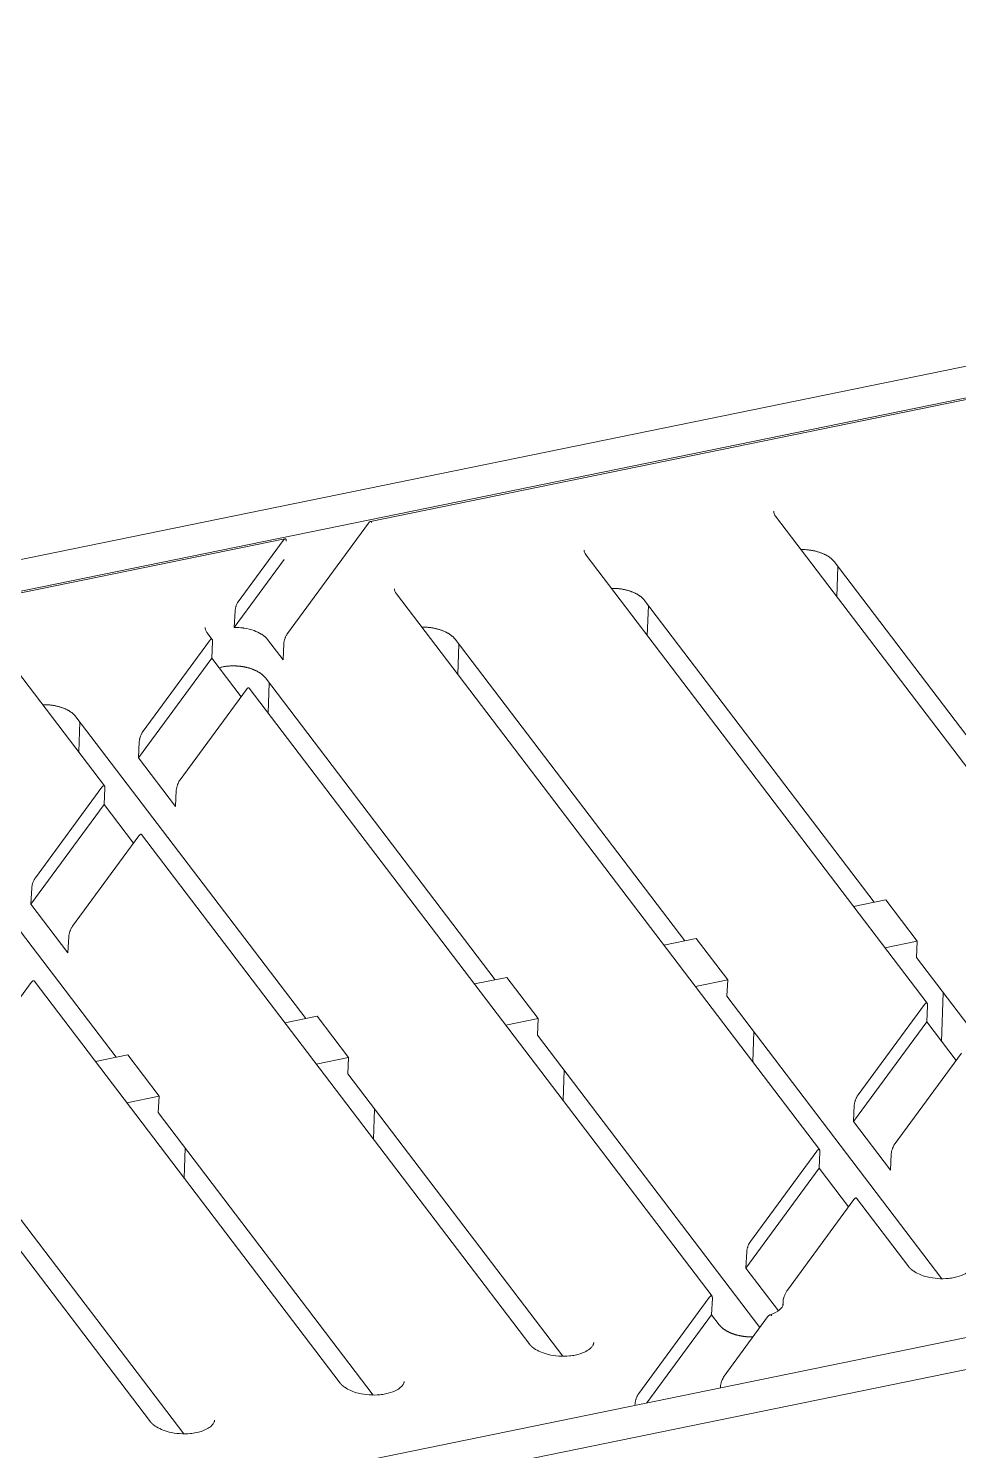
# Model space of a CAD drawing. Header units: millimetres. Extents: x 4267 to 8467, y 166 to 3136.
# Drawn here: x 5374.9 to 5439.3, y 1996.7 to 2095.3 of the extents above; entities that cross this region are included whole.
import ezdxf

# ---------------------------------------------------------------- set-up
doc = ezdxf.new("R2010")
doc.units = ezdxf.units.MM

msp = doc.modelspace()

# ---------------------------------------------------------------- linework, layer by layer
at = {"linetype": 'Continuous', "lineweight": 5}
for p, q in [((5135.581, 2009.621, 326.374), (5554.128, 2095.268, 326.374)), ((5137.031, 2007.715, 326.374), (5555.578, 2093.362, 326.374)), ((5472.689, 2076.285, 326.374), (5398.57, 2061.118, 326.374)), ((5444.576, 2037.883, 326.374), (5426.627, 2061.467, 326.374)), ((5392.827, 2053.358, 326.374), (5398.438, 2061.001, 326.374)), ((5392.645, 2059.906, 326.374), (5357.509, 2052.716, 326.374)), ((5389.396, 2055.543, 326.374), (5392.513, 2059.789, 326.374)), ((5392.592, 2058.479, 326.374), (5389.135, 2053.77, 326.374)), ((5437.126, 2027.735, 326.374), (5413.499, 2058.781, 326.374)), ((5446.593, 2037.42, 326.374), (5430.681, 2058.327, 326.374)), ((5430.943, 2057.984, 326.374), (5430.871, 2055.891, 326.374)), ((5429.677, 2017.588, 326.374), (5400.371, 2056.095, 326.374)), ((5433.466, 2034.733, 326.374), (5417.554, 2055.641, 326.374)), ((5417.815, 2055.297, 326.374), (5417.743, 2053.204, 326.374)), ((5389.135, 2053.77, 326.374), (5389.192, 2054.911, 326.374)), ((5387.605, 2052.934, 326.374), (5387.244, 2053.408, 326.374)), ((5382.815, 2046.578, 326.374), (5387.411, 2052.839, 326.374)), ((5387.63, 2052.783, 326.374), (5387.573, 2051.642, 326.374)), ((5392.513, 2051.513, 326.374), (5391.432, 2052.934, 326.374)), ((5392.57, 2052.654, 326.374), (5392.513, 2051.513, 326.374)), ((5420.338, 2032.047, 326.374), (5404.426, 2052.955, 326.374)), ((5404.688, 2052.611, 326.374), (5404.616, 2050.518, 326.374)), ((5387.573, 2051.642, 326.374), (5382.501, 2044.733, 326.374)), ((5387.573, 2051.642, 326.374), (5389.606, 2048.97, 326.374)), ((5380.156, 2042.787, 326.374), (5374.116, 2050.722, 326.374)), ((5389.974, 2049.472, 326.374), (5385.378, 2043.211, 326.374)), ((5422.228, 2007.44, 326.374), (5390.165, 2049.569, 326.374)), ((5407.21, 2029.361, 326.374), (5391.298, 2050.268, 326.374)), ((5391.56, 2049.925, 326.374), (5391.488, 2047.832, 326.374)), ((5394.083, 2026.674, 326.374), (5378.171, 2047.582, 326.374)), ((5378.432, 2047.239, 326.374), (5378.36, 2045.145, 326.374)), ((5382.501, 2044.733, 326.374), (5382.558, 2045.874, 326.374)), ((5380.955, 2023.988, 326.374), (5365.043, 2044.896, 326.374)), ((5385.064, 2041.365, 326.374), (5382.501, 2044.733, 326.374)), ((5375.366, 2036.431, 326.374), (5379.962, 2042.692, 326.374)), ((5380.181, 2042.635, 326.374), (5380.124, 2041.494, 326.374)), ((5385.121, 2042.506, 326.374), (5385.064, 2041.365, 326.374)), ((5380.124, 2041.494, 326.374), (5375.052, 2034.585, 326.374)), ((5380.124, 2041.494, 326.374), (5382.157, 2038.823, 326.374)), ((5382.525, 2039.324, 326.374), (5377.929, 2033.063, 326.374)), ((5409.599, 2004.099, 326.374), (5382.716, 2039.422, 326.374)), ((5179.907, 1951.377, 326.374), (5598.455, 2037.024, 326.374)), ((5375.052, 2034.585, 326.374), (5375.109, 2035.726, 326.374)), ((5181.357, 1949.472, 326.374), (5599.905, 2035.119, 326.374)), ((5377.615, 2031.218, 326.374), (5375.052, 2034.585, 326.374)), ((5432.025, 2034.438, 326.374), (5434.264, 2034.897, 326.374)), ((5434.264, 2034.897, 326.374), (5436.439, 2032.039, 326.374)), ((5377.672, 2032.359, 326.374), (5377.615, 2031.218, 326.374)), ((5418.897, 2031.752, 326.374), (5421.137, 2032.21, 326.374)), ((5421.137, 2032.21, 326.374), (5423.312, 2029.353, 326.374)), ((5436.439, 2032.039, 326.374), (5434.2, 2031.581, 326.374)), ((5436.382, 2030.901, 326.374), (5436.439, 2032.039, 326.374)), ((5451.273, 2011.334, 326.374), (5436.382, 2030.901, 326.374)), ((5375.076, 2029.177, 326.374), (5370.479, 2022.916, 326.374)), ((5396.471, 2001.413, 326.374), (5375.267, 2029.275, 326.374)), ((5405.77, 2029.066, 326.374), (5408.009, 2029.524, 326.374)), ((5408.009, 2029.524, 326.374), (5410.184, 2026.667, 326.374)), ((5423.312, 2029.353, 326.374), (5421.072, 2028.895, 326.374)), ((5423.255, 2028.214, 326.374), (5423.312, 2029.353, 326.374)), ((5438.146, 2008.648, 326.374), (5423.255, 2028.214, 326.374)), ((5438.124, 2025.09, 326.374), (5438.24, 2028.46, 326.374)), ((5392.642, 2026.38, 326.374), (5394.882, 2026.838, 326.374)), ((5394.882, 2026.838, 326.374), (5397.056, 2023.98, 326.374)), ((5432.336, 2021.379, 326.374), (5436.933, 2027.64, 326.374)), ((5437.152, 2027.584, 326.374), (5437.094, 2026.443, 326.374)), ((5410.184, 2026.667, 326.374), (5407.944, 2026.208, 326.374)), ((5410.127, 2025.528, 326.374), (5410.184, 2026.667, 326.374)), ((5425.04, 2023.681, 326.374), (5425.112, 2025.774, 326.374)), ((5437.094, 2026.443, 326.374), (5432.023, 2019.534, 326.374)), ((5437.094, 2026.443, 326.374), (5439.128, 2023.771, 326.374)), ((5425.545, 2005.269, 326.374), (5410.127, 2025.528, 326.374)), ((5379.514, 2023.693, 326.374), (5381.754, 2024.152, 326.374)), ((5381.754, 2024.152, 326.374), (5383.929, 2021.294, 326.374)), ((5397.056, 2023.98, 326.374), (5394.817, 2023.522, 326.374)), ((5396.999, 2022.842, 326.374), (5397.056, 2023.98, 326.374)), ((5439.496, 2024.273, 326.374), (5434.899, 2018.012, 326.374)), ((5411.89, 2003.275, 326.374), (5396.999, 2022.842, 326.374)), ((5411.912, 2020.994, 326.374), (5411.984, 2023.088, 326.374)), ((5383.929, 2021.294, 326.374), (5381.689, 2020.836, 326.374)), ((5383.872, 2020.156, 326.374), (5383.929, 2021.294, 326.374)), ((5398.763, 2000.589, 326.374), (5383.872, 2020.156, 326.374)), ((5398.785, 2018.308, 326.374), (5398.857, 2020.401, 326.374)), ((5432.023, 2019.534, 326.374), (5432.08, 2020.675, 326.374)), ((5383.343, 1998.727, 326.374), (5367.818, 2019.127, 326.374)), ((5434.586, 2016.166, 326.374), (5432.023, 2019.534, 326.374)), ((5385.635, 1997.903, 326.374), (5370.744, 2017.469, 326.374)), ((5385.657, 2015.622, 326.374), (5385.729, 2017.715, 326.374)), ((5429.484, 2017.493, 326.374), (5424.887, 2011.232, 326.374)), ((5429.702, 2017.436, 326.374), (5429.645, 2016.295, 326.374)), ((5434.643, 2017.307, 326.374), (5434.586, 2016.166, 326.374)), ((5429.645, 2016.295, 326.374), (5424.573, 2009.386, 326.374)), ((5429.645, 2016.295, 326.374), (5431.678, 2013.624, 326.374)), ((5432.046, 2014.125, 326.374), (5427.449, 2007.863, 326.374)), ((5435.854, 2009.472, 326.374), (5432.238, 2014.223, 326.374)), ((5424.573, 2009.386, 326.374), (5424.63, 2010.528, 326.374)), ((5426.825, 2006.428, 326.374), (5424.573, 2009.386, 326.374)), ((5417.149, 2000.69, 326.374), (5422.034, 2007.346, 326.374)), ((5422.253, 2007.289, 326.374), (5422.196, 2006.148, 326.374)), ((5427.143, 2007.092, 326.374), (5427.127, 2006.77, 326.374)), ((5422.196, 2006.148, 326.374), (5417.711, 2000.038, 326.374)), ((5422.196, 2006.148, 326.374), (5422.725, 2005.453, 326.374)), ((5426.078, 2005.996, 326.374), (5423.074, 2001.903, 326.374)), ((5422.817, 2001.205, 326.374), (5422.81, 2001.082, 326.374)), ((5416.892, 1999.993, 326.374), (5416.885, 1999.869, 326.374))]:
    msp.add_line(p, q, dxfattribs=at)
for points in [[(5430.681, 2058.327), (5430.646, 2058.372, 0.012486), (5430.607, 2058.416, 0.011398), (5430.565, 2058.46, 0.010733), (5430.519, 2058.504, 0.010588), (5430.469, 2058.547, 0.010234), (5430.416, 2058.59, 0.009865), (5430.359, 2058.632, 0.009467), (5430.299, 2058.674, 0.009174), (5430.235, 2058.715, 0.008829), (5430.168, 2058.754, 0.008551), (5430.098, 2058.793, 0.00824), (5430.024, 2058.83, 0.00799), (5429.947, 2058.866, 0.007726), (5429.867, 2058.9, 0.007521), (5429.785, 2058.932, 0.007275), (5429.699, 2058.963, 0.007049), (5429.612, 2058.991, 0.006912), (5429.523, 2059.018, 0.006873), (5429.431, 2059.043, 0.006538), (5429.338, 2059.065, 0.006021), (5429.245, 2059.085, 0.006461), (5429.148, 2059.103, 0.007463), (5429.049, 2059.119, 0.005682), (5428.956, 2059.132, 0.002193), (5428.87, 2059.143, 0.007661), (5428.762, 2059.152, 0.012902), (5428.596, 2059.159, 0.006433), (5428.38, 2059.164, 0.003461)], [(5417.554, 2055.641), (5417.518, 2055.685, 0.012485), (5417.48, 2055.73, 0.011398), (5417.437, 2055.774, 0.010733), (5417.391, 2055.817, 0.010588), (5417.342, 2055.861, 0.010234), (5417.289, 2055.904, 0.009865), (5417.232, 2055.946, 0.009467), (5417.172, 2055.988, 0.009174), (5417.108, 2056.028, 0.008829), (5417.041, 2056.068, 0.008551), (5416.97, 2056.106, 0.008239), (5416.896, 2056.144, 0.00799), (5416.819, 2056.179, 0.007726), (5416.74, 2056.213, 0.007521), (5416.657, 2056.246, 0.007275), (5416.572, 2056.276, 0.007049), (5416.484, 2056.305, 0.006912), (5416.395, 2056.332, 0.006873), (5416.303, 2056.356, 0.006538), (5416.211, 2056.379, 0.006021), (5416.117, 2056.399, 0.006461), (5416.021, 2056.417, 0.007463), (5415.922, 2056.433, 0.005682), (5415.828, 2056.446, 0.002193), (5415.743, 2056.457, 0.007661), (5415.634, 2056.466, 0.012902), (5415.468, 2056.472, 0.006433), (5415.252, 2056.477, 0.003461)], [(5404.426, 2052.955), (5404.391, 2052.999, 0.012485), (5404.352, 2053.043, 0.011397), (5404.31, 2053.087, 0.010733), (5404.264, 2053.131, 0.010588), (5404.214, 2053.175, 0.010233), (5404.161, 2053.218, 0.009865), (5404.104, 2053.26, 0.009467), (5404.044, 2053.301, 0.009174), (5403.98, 2053.342, 0.008829), (5403.913, 2053.382, 0.008551), (5403.842, 2053.42, 0.008239), (5403.769, 2053.457, 0.00799), (5403.692, 2053.493, 0.007726), (5403.612, 2053.527, 0.007521), (5403.529, 2053.559, 0.007275), (5403.444, 2053.59, 0.007049), (5403.357, 2053.619, 0.006912), (5403.267, 2053.645, 0.006873), (5403.176, 2053.67, 0.006538), (5403.083, 2053.692, 0.006021), (5402.989, 2053.713, 0.006461), (5402.893, 2053.731, 0.007463), (5402.794, 2053.746, 0.005682), (5402.7, 2053.76, 0.002193), (5402.615, 2053.771, 0.007661), (5402.507, 2053.779, 0.012902), (5402.341, 2053.786, 0.006433), (5402.125, 2053.791, 0.003461)], [(5391.299, 2050.268), (5391.27, 2050.305, 0.01014), (5391.239, 2050.341, 0.009403), (5391.205, 2050.377, 0.008954), (5391.17, 2050.413, 0.00886), (5391.132, 2050.449, 0.008619), (5391.091, 2050.484, 0.008367), (5391.048, 2050.52, 0.008089), (5391.003, 2050.554, 0.007884), (5390.955, 2050.589, 0.007636), (5390.905, 2050.623, 0.007433), (5390.852, 2050.656, 0.007202), (5390.798, 2050.688, 0.007017), (5390.741, 2050.72, 0.006808), (5390.681, 2050.751, 0.006638), (5390.62, 2050.781, 0.006451), (5390.557, 2050.81, 0.006298), (5390.491, 2050.838, 0.006133), (5390.424, 2050.865, 0.005997), (5390.355, 2050.89, 0.005853), (5390.285, 2050.915, 0.005732), (5390.213, 2050.938, 0.005608), (5390.139, 2050.959, 0.005502), (5390.065, 2050.98, 0.005396), (5389.989, 2050.998, 0.005304), (5389.912, 2051.016, 0.005216), (5389.834, 2051.032, 0.005137), (5389.756, 2051.046, 0.005065), (5389.678, 2051.059, 0.004998), (5389.598, 2051.07, 0.004941), (5389.519, 2051.08, 0.004886), (5389.44, 2051.088, 0.004842), (5389.361, 2051.094, 0.004794), (5389.282, 2051.099, 0.004767), (5389.203, 2051.103, 0.004738), (5389.125, 2051.105, 0.004711), (5389.047, 2051.105, 0.004659), (5388.971, 2051.104, 0.004687), (5388.895, 2051.102, 0.004751), (5388.82, 2051.098, 0.004638), (5388.746, 2051.093, 0.004345), (5388.674, 2051.087, 0.004763), (5388.603, 2051.079, 0.005634), (5388.531, 2051.07, 0.004374), (5388.464, 2051.06, 0.001558), (5388.405, 2051.051, 0.006066), (5388.332, 2051.037, 0.010785), (5388.222, 2051.012, 0.005409), (5388.078, 2050.978, 0.002932)], [(5378.171, 2047.582), (5378.136, 2047.626, 0.012485), (5378.097, 2047.671, 0.011397), (5378.054, 2047.715, 0.010733), (5378.008, 2047.759, 0.010588), (5377.959, 2047.802, 0.010233), (5377.906, 2047.845, 0.009865), (5377.849, 2047.887, 0.009466), (5377.789, 2047.929, 0.009174), (5377.725, 2047.97, 0.008829), (5377.658, 2048.009, 0.008551), (5377.587, 2048.048, 0.008239), (5377.513, 2048.085, 0.007989), (5377.436, 2048.12, 0.007726), (5377.357, 2048.154, 0.007521), (5377.274, 2048.187, 0.007275), (5377.189, 2048.217, 0.007049), (5377.102, 2048.246, 0.006912), (5377.012, 2048.273, 0.006873), (5376.921, 2048.297, 0.006538), (5376.828, 2048.32, 0.006021), (5376.734, 2048.34, 0.006461), (5376.638, 2048.358, 0.007463), (5376.539, 2048.374, 0.005682), (5376.445, 2048.387, 0.002193), (5376.36, 2048.398, 0.007661), (5376.251, 2048.407, 0.012902), (5376.086, 2048.414, 0.006434), (5375.869, 2048.418, 0.003461)], [(5435.8, 2009.525), (5435.806, 2009.516, 0.0021), (5435.812, 2009.508, 0.002039), (5435.819, 2009.5, 0.002014), (5435.825, 2009.492, 0.002028), (5435.832, 2009.484, 0.002026), (5435.839, 2009.476, 0.002022), (5435.846, 2009.467, 0.002013), (5435.853, 2009.459, 0.002013), (5435.861, 2009.451, 0.002006), (5435.868, 2009.442, 0.002005), (5435.876, 2009.434, 0.001997), (5435.883, 2009.426, 0.001996), (5435.891, 2009.417, 0.001988), (5435.899, 2009.409, 0.001986), (5435.908, 2009.4, 0.001978), (5435.916, 2009.392, 0.001977), (5435.924, 2009.383, 0.001969), (5435.933, 2009.375, 0.001967), (5435.942, 2009.366, 0.001958), (5435.951, 2009.357, 0.001957), (5435.96, 2009.349, 0.001948), (5435.97, 2009.34, 0.001944), (5435.979, 2009.331, 0.001938), (5435.989, 2009.323, 0.001939), (5435.999, 2009.314, 0.001925), (5436.009, 2009.305, 0.001909), (5436.019, 2009.296, 0.00192), (5436.029, 2009.288, 0.00196), (5436.04, 2009.279, 0.001889), (5436.051, 2009.27, 0.001751), (5436.061, 2009.261, 0.001943), (5436.073, 2009.253, 0.002335), (5436.084, 2009.243, 0.001729), (5436.096, 2009.235, 0.000526), (5436.106, 2009.227, 0.002492), (5436.119, 2009.217, 0.004259), (5436.141, 2009.202, 0.002016), (5436.169, 2009.182, 0.001042)], [(5422.725, 2005.453), (5422.748, 2005.424, 0.007953), (5422.772, 2005.395, 0.007594), (5422.798, 2005.366, 0.007323), (5422.825, 2005.337, 0.00719), (5422.853, 2005.309, 0.007004), (5422.883, 2005.281, 0.006816), (5422.914, 2005.253, 0.006619), (5422.947, 2005.225, 0.006453), (5422.981, 2005.197, 0.006271), (5423.016, 2005.17, 0.006109), (5423.053, 2005.144, 0.005938), (5423.09, 2005.118, 0.005787), (5423.129, 2005.092, 0.005629), (5423.17, 2005.067, 0.005488), (5423.211, 2005.042, 0.005343), (5423.253, 2005.018, 0.005212), (5423.297, 2004.994, 0.00508), (5423.342, 2004.971, 0.004959), (5423.387, 2004.948, 0.004838), (5423.434, 2004.927, 0.004728), (5423.481, 2004.905, 0.004619), (5423.53, 2004.885, 0.004517), (5423.579, 2004.865, 0.004419), (5423.628, 2004.846, 0.004326), (5423.679, 2004.828, 0.004238), (5423.73, 2004.81, 0.004154), (5423.782, 2004.793, 0.004075), (5423.834, 2004.777, 0.003998), (5423.887, 2004.762, 0.003928), (5423.94, 2004.747, 0.003858), (5423.994, 2004.733, 0.003796), (5424.048, 2004.72, 0.00373), (5424.102, 2004.708, 0.003678), (5424.156, 2004.697, 0.003628), (5424.211, 2004.686, 0.00357), (5424.265, 2004.676, 0.003485), (5424.32, 2004.667, 0.003502), (5424.375, 2004.659, 0.003564), (5424.431, 2004.651, 0.003425), (5424.487, 2004.644, 0.003206), (5424.543, 2004.638, 0.003561), (5424.601, 2004.632, 0.004266), (5424.66, 2004.628, 0.003212), (5424.716, 2004.624, 0.001058), (5424.767, 2004.621, 0.004594), (5424.833, 2004.619, 0.007958), (5424.934, 2004.618, 0.003879), (5425.067, 2004.618, 0.00204)], [(5409.545, 2004.152), (5409.551, 2004.144, 0.002101), (5409.557, 2004.136, 0.00204), (5409.564, 2004.128, 0.002014), (5409.57, 2004.119, 0.002029), (5409.577, 2004.111, 0.002026), (5409.584, 2004.103, 0.002022), (5409.591, 2004.095, 0.002014), (5409.598, 2004.086, 0.002014), (5409.605, 2004.078, 0.002007), (5409.613, 2004.07, 0.002005), (5409.62, 2004.061, 0.001998), (5409.628, 2004.053, 0.001996), (5409.636, 2004.045, 0.001988), (5409.644, 2004.036, 0.001987), (5409.652, 2004.028, 0.001979), (5409.661, 2004.019, 0.001977), (5409.669, 2004.011, 0.001969), (5409.678, 2004.002, 0.001967), (5409.687, 2003.993, 0.001959), (5409.696, 2003.985, 0.001957), (5409.705, 2003.976, 0.001948), (5409.714, 2003.967, 0.001945), (5409.724, 2003.959, 0.001938), (5409.734, 2003.95, 0.001939), (5409.743, 2003.941, 0.001925), (5409.754, 2003.933, 0.00191), (5409.764, 2003.924, 0.00192), (5409.774, 2003.915, 0.00196), (5409.785, 2003.906, 0.001889), (5409.795, 2003.898, 0.001751), (5409.806, 2003.889, 0.001943), (5409.818, 2003.88, 0.002335), (5409.829, 2003.871, 0.001729), (5409.84, 2003.862, 0.000526), (5409.851, 2003.855, 0.002492), (5409.864, 2003.845, 0.004259), (5409.885, 2003.829, 0.002016), (5409.914, 2003.809, 0.001042)], [(5396.417, 2001.466), (5396.423, 2001.458, 0.002101), (5396.43, 2001.45, 0.00204), (5396.436, 2001.441, 0.002015), (5396.443, 2001.433, 0.002029), (5396.449, 2001.425, 0.002027), (5396.456, 2001.417, 0.002022), (5396.463, 2001.408, 0.002014), (5396.47, 2001.4, 0.002014), (5396.478, 2001.392, 0.002007), (5396.485, 2001.384, 0.002005), (5396.493, 2001.375, 0.001998), (5396.501, 2001.367, 0.001996), (5396.508, 2001.358, 0.001989), (5396.517, 2001.35, 0.001987), (5396.525, 2001.341, 0.001979), (5396.533, 2001.333, 0.001977), (5396.542, 2001.324, 0.001969), (5396.55, 2001.316, 0.001967), (5396.559, 2001.307, 0.001959), (5396.568, 2001.298, 0.001957), (5396.577, 2001.29, 0.001948), (5396.587, 2001.281, 0.001945), (5396.596, 2001.273, 0.001938), (5396.606, 2001.264, 0.00194), (5396.616, 2001.255, 0.001925), (5396.626, 2001.246, 0.00191), (5396.636, 2001.238, 0.00192), (5396.647, 2001.229, 0.00196), (5396.657, 2001.22, 0.001889), (5396.668, 2001.211, 0.001751), (5396.679, 2001.203, 0.001943), (5396.69, 2001.194, 0.002335), (5396.702, 2001.185, 0.001729), (5396.713, 2001.176, 0.000526), (5396.723, 2001.168, 0.002492), (5396.736, 2001.158, 0.004259), (5396.758, 2001.143, 0.002016), (5396.786, 2001.123, 0.001042)], [(5383.289, 1998.779), (5383.296, 1998.771, 0.002101), (5383.302, 1998.763, 0.002041), (5383.308, 1998.755, 0.002015), (5383.315, 1998.747, 0.002029), (5383.322, 1998.739, 0.002027), (5383.329, 1998.73, 0.002023), (5383.336, 1998.722, 0.002014), (5383.343, 1998.714, 0.002014), (5383.35, 1998.706, 0.002007), (5383.358, 1998.697, 0.002006), (5383.365, 1998.689, 0.001998), (5383.373, 1998.68, 0.001997), (5383.381, 1998.672, 0.001989), (5383.389, 1998.663, 0.001987), (5383.397, 1998.655, 0.001979), (5383.406, 1998.646, 0.001977), (5383.414, 1998.638, 0.001969), (5383.423, 1998.629, 0.001967), (5383.432, 1998.621, 0.001959), (5383.441, 1998.612, 0.001957), (5383.45, 1998.604, 0.001948), (5383.459, 1998.595, 0.001945), (5383.469, 1998.586, 0.001938), (5383.478, 1998.577, 0.00194), (5383.488, 1998.569, 0.001925), (5383.498, 1998.56, 0.00191), (5383.508, 1998.551, 0.00192), (5383.519, 1998.543, 0.00196), (5383.529, 1998.534, 0.00189), (5383.54, 1998.525, 0.001751), (5383.551, 1998.516, 0.001943), (5383.562, 1998.507, 0.002335), (5383.574, 1998.498, 0.001729), (5383.585, 1998.49, 0.000526), (5383.595, 1998.482, 0.002492), (5383.609, 1998.472, 0.004259), (5383.63, 1998.457, 0.002016), (5383.658, 1998.437, 0.001042)]]:
    msp.add_lwpolyline(points, format="xyb", dxfattribs=at)
for points in [[(5426.627, 2061.467, 326.374), (5426.52, 2061.608, 326.374), (5426.491, 2061.722, 326.374), (5426.495, 2061.819, 326.374)], [(5413.499, 2058.781, 326.374), (5413.393, 2058.922, 326.374), (5413.363, 2059.036, 326.374), (5413.368, 2059.133, 326.374)], [(5400.371, 2056.095, 326.374), (5400.265, 2056.236, 326.374), (5400.236, 2056.349, 326.374), (5400.24, 2056.447, 326.374)], [(5387.244, 2053.408, 326.374), (5387.138, 2053.55, 326.374), (5387.108, 2053.663, 326.374), (5387.112, 2053.76, 326.374)]]:
    msp.add_open_spline(points, degree=3, dxfattribs=at)
for points, knots in [([(5398.438, 2061.001, 326.374), (5398.477, 2061.055, 326.374), (5398.505, 2061.08, 326.374), (5398.524, 2061.094, 326.374), (5398.525, 2061.095, 326.374), (5398.527, 2061.096, 326.374), (5398.53, 2061.098, 326.374), (5398.537, 2061.103, 326.374), (5398.542, 2061.106, 326.374), (5398.553, 2061.112, 326.374), (5398.56, 2061.115, 326.374), (5398.579, 2061.121, 326.374), (5398.59, 2061.121, 326.374), (5398.602, 2061.119, 326.374), (5398.604, 2061.118, 326.374), (5398.609, 2061.116, 326.374), (5398.616, 2061.112, 326.374), (5398.623, 2061.106, 326.374), (5398.634, 2061.093, 326.374), (5398.64, 2061.081, 326.374), (5398.647, 2061.06, 326.374), (5398.649, 2061.052, 326.374), (5398.651, 2061.045, 326.374)], [0, 0, 0, 0, 0.25, 0.25, 0.2578125, 0.2578125, 0.265625, 0.28125, 0.3125, 0.3125, 0.375, 0.375, 0.5, 0.5, 0.53125, 0.53125, 0.5625, 0.625, 0.625, 0.75, 0.75, 0.806056, 0.806056, 0.806056, 0.806056]), ([(5392.732, 2059.739, 326.374), (5392.733, 2059.774, 326.374), (5392.732, 2059.804, 326.374), (5392.725, 2059.838, 326.374), (5392.723, 2059.845, 326.374), (5392.711, 2059.884, 326.374), (5392.695, 2059.902, 326.374), (5392.658, 2059.91, 326.374), (5392.64, 2059.907, 326.374), (5392.613, 2059.891, 326.374), (5392.605, 2059.886, 326.374), (5392.571, 2059.86, 326.374), (5392.543, 2059.83, 326.374), (5392.513, 2059.789, 326.374)], [0, 0, 0, 0, 0.1875, 0.1875, 0.25, 0.25, 0.5, 0.5, 0.6875, 0.6875, 0.75, 0.75, 1, 1, 1, 1]), ([(5389.192, 2054.911, 326.374), (5389.195, 2054.956, 326.374), (5389.202, 2055.009, 326.374), (5389.219, 2055.099, 326.374), (5389.226, 2055.131, 326.374), (5389.239, 2055.18, 326.374), (5389.243, 2055.197, 326.374), (5389.25, 2055.222, 326.374), (5389.254, 2055.234, 326.374), (5389.258, 2055.247, 326.374), (5389.261, 2055.255, 326.374), (5389.263, 2055.261, 326.374), (5389.27, 2055.284, 326.374), (5389.278, 2055.308, 326.374), (5389.299, 2055.362, 326.374), (5389.311, 2055.391, 326.374), (5389.358, 2055.489, 326.374), (5389.382, 2055.523, 326.374), (5389.396, 2055.543, 326.374)], [0, 0, 0, 0, 0.25, 0.25, 0.375, 0.375, 0.4375, 0.4375, 0.46875, 0.484375, 0.484375, 0.5, 0.5, 0.625, 0.625, 0.75, 0.75, 1, 1, 1, 1]), ([(5391.432, 2052.934, 326.374), (5391.339, 2053.056, 326.374), (5391.216, 2053.168, 326.374), (5391.044, 2053.284, 326.374), (5391.023, 2053.298, 326.374), (5390.855, 2053.403, 326.374), (5390.69, 2053.482, 326.374), (5390.293, 2053.627, 326.374), (5390.068, 2053.684, 326.374), (5389.797, 2053.726, 326.374), (5389.77, 2053.73, 326.374), (5389.541, 2053.761, 326.374), (5389.339, 2053.773, 326.374), (5389.135, 2053.77, 326.374)], [0, 0, 0, 0, 0.25, 0.25, 0.28125, 0.28125, 0.5, 0.5, 0.75, 0.75, 0.78125, 0.78125, 1, 1, 1, 1]), ([(5392.827, 2053.358, 326.374), (5392.807, 2053.331, 326.374), (5392.79, 2053.304, 326.374), (5392.767, 2053.266, 326.374), (5392.761, 2053.254, 326.374), (5392.751, 2053.237, 326.374), (5392.747, 2053.229, 326.374), (5392.743, 2053.221, 326.374), (5392.741, 2053.217, 326.374), (5392.739, 2053.214, 326.374), (5392.739, 2053.214, 326.374), (5392.721, 2053.179, 326.374), (5392.705, 2053.146, 326.374), (5392.684, 2053.096, 326.374), (5392.677, 2053.08, 326.374), (5392.668, 2053.056, 326.374), (5392.665, 2053.048, 326.374), (5392.659, 2053.033, 326.374), (5392.657, 2053.026, 326.374), (5392.603, 2052.88, 326.374), (5392.575, 2052.748, 326.374), (5392.57, 2052.654, 326.374)], [0, 0, 0, 0, 0.125, 0.125, 0.1875, 0.1875, 0.21875, 0.234375, 0.242188, 0.242188, 0.25, 0.25, 0.375, 0.375, 0.4375, 0.4375, 0.46875, 0.46875, 0.5, 0.5, 1, 1, 1, 1]), ([(5387.411, 2052.839, 326.374), (5387.431, 2052.866, 326.374), (5387.448, 2052.886, 326.374), (5387.47, 2052.908, 326.374), (5387.476, 2052.914, 326.374), (5387.485, 2052.922, 326.374), (5387.489, 2052.925, 326.374), (5387.493, 2052.929, 326.374), (5387.495, 2052.93, 326.374), (5387.496, 2052.931, 326.374), (5387.496, 2052.931, 326.374), (5387.513, 2052.944, 326.374), (5387.528, 2052.951, 326.374), (5387.547, 2052.957, 326.374), (5387.553, 2052.958, 326.374), (5387.561, 2052.959, 326.374), (5387.564, 2052.959, 326.374), (5387.569, 2052.958, 326.374), (5387.571, 2052.958, 326.374), (5387.616, 2052.946, 326.374), (5387.635, 2052.877, 326.374), (5387.63, 2052.783, 326.374)], [0, 0, 0, 0, 0.125, 0.125, 0.1875, 0.1875, 0.21875, 0.234375, 0.242188, 0.242188, 0.25, 0.25, 0.375, 0.375, 0.4375, 0.4375, 0.46875, 0.46875, 0.5, 0.5, 1, 1, 1, 1]), ([(5390.165, 2049.569, 326.374), (5390.166, 2049.569, 326.374), (5390.165, 2049.57, 326.374), (5390.161, 2049.575, 326.374), (5390.154, 2049.581, 326.374), (5390.147, 2049.586, 326.374), (5390.142, 2049.588, 326.374), (5390.139, 2049.589, 326.374), (5390.127, 2049.592, 326.374), (5390.116, 2049.592, 326.374), (5390.097, 2049.586, 326.374), (5390.09, 2049.583, 326.374), (5390.08, 2049.577, 326.374), (5390.074, 2049.574, 326.374), (5390.067, 2049.569, 326.374), (5390.064, 2049.567, 326.374), (5390.062, 2049.566, 326.374), (5390.061, 2049.565, 326.374), (5390.042, 2049.551, 326.374), (5390.014, 2049.526, 326.374), (5389.974, 2049.472, 326.374)], [0.3658311, 0.3658311, 0.3658311, 0.3658311, 0.375, 0.375, 0.4375, 0.46875, 0.46875, 0.5, 0.5, 0.625, 0.625, 0.6875, 0.6875, 0.71875, 0.734375, 0.7421875, 0.7421875, 0.75, 0.75, 1, 1, 1, 1]), ([(5382.558, 2045.874, 326.374), (5382.561, 2045.922, 326.374), (5382.568, 2045.977, 326.374), (5382.585, 2046.052, 326.374), (5382.589, 2046.07, 326.374), (5382.607, 2046.136, 326.374), (5382.623, 2046.186, 326.374), (5382.666, 2046.306, 326.374), (5382.695, 2046.372, 326.374), (5382.734, 2046.447, 326.374), (5382.741, 2046.46, 326.374), (5382.77, 2046.512, 326.374), (5382.792, 2046.547, 326.374), (5382.815, 2046.578, 326.374)], [0, 0, 0, 0, 0.25, 0.25, 0.3125, 0.3125, 0.5, 0.5, 0.75, 0.75, 0.8125, 0.8125, 1, 1, 1, 1]), ([(5379.962, 2042.692, 326.374), (5379.982, 2042.719, 326.374), (5379.999, 2042.738, 326.374), (5380.021, 2042.761, 326.374), (5380.027, 2042.767, 326.374), (5380.036, 2042.774, 326.374), (5380.04, 2042.778, 326.374), (5380.044, 2042.781, 326.374), (5380.046, 2042.783, 326.374), (5380.047, 2042.784, 326.374), (5380.047, 2042.784, 326.374), (5380.064, 2042.797, 326.374), (5380.079, 2042.804, 326.374), (5380.098, 2042.81, 326.374), (5380.104, 2042.811, 326.374), (5380.112, 2042.811, 326.374), (5380.115, 2042.811, 326.374), (5380.12, 2042.81, 326.374), (5380.122, 2042.81, 326.374), (5380.167, 2042.798, 326.374), (5380.185, 2042.729, 326.374), (5380.181, 2042.636, 326.374)], [0, 0, 0, 0, 0.125, 0.125, 0.1875, 0.1875, 0.21875, 0.234375, 0.242188, 0.242188, 0.25, 0.25, 0.375, 0.375, 0.4375, 0.4375, 0.46875, 0.46875, 0.5, 0.5, 1, 1, 1, 1]), ([(5385.378, 2043.21, 326.374), (5385.358, 2043.183, 326.374), (5385.34, 2043.156, 326.374), (5385.318, 2043.118, 326.374), (5385.311, 2043.107, 326.374), (5385.302, 2043.09, 326.374), (5385.298, 2043.082, 326.374), (5385.293, 2043.073, 326.374), (5385.291, 2043.069, 326.374), (5385.29, 2043.067, 326.374), (5385.29, 2043.067, 326.374), (5385.272, 2043.032, 326.374), (5385.256, 2042.998, 326.374), (5385.235, 2042.949, 326.374), (5385.228, 2042.933, 326.374), (5385.219, 2042.909, 326.374), (5385.216, 2042.901, 326.374), (5385.21, 2042.885, 326.374), (5385.207, 2042.879, 326.374), (5385.154, 2042.733, 326.374), (5385.126, 2042.601, 326.374), (5385.121, 2042.506, 326.374)], [0, 0, 0, 0, 0.125, 0.125, 0.1875, 0.1875, 0.21875, 0.234375, 0.242188, 0.242188, 0.25, 0.25, 0.375, 0.375, 0.4375, 0.4375, 0.46875, 0.46875, 0.5, 0.5, 1, 1, 1, 1]), ([(5382.716, 2039.422, 326.374), (5382.716, 2039.422, 326.374), (5382.716, 2039.423, 326.374), (5382.711, 2039.428, 326.374), (5382.705, 2039.434, 326.374), (5382.698, 2039.438, 326.374), (5382.693, 2039.44, 326.374), (5382.69, 2039.441, 326.374), (5382.678, 2039.444, 326.374), (5382.667, 2039.444, 326.374), (5382.648, 2039.438, 326.374), (5382.641, 2039.435, 326.374), (5382.63, 2039.43, 326.374), (5382.625, 2039.426, 326.374), (5382.618, 2039.422, 326.374), (5382.615, 2039.42, 326.374), (5382.613, 2039.418, 326.374), (5382.612, 2039.417, 326.374), (5382.593, 2039.403, 326.374), (5382.565, 2039.378, 326.374), (5382.525, 2039.324, 326.374)], [0.3658312, 0.3658312, 0.3658312, 0.3658312, 0.375, 0.375, 0.4375, 0.46875, 0.46875, 0.5, 0.5, 0.625, 0.625, 0.6875, 0.6875, 0.71875, 0.734375, 0.7421875, 0.7421875, 0.75, 0.75, 1, 1, 1, 1]), ([(5375.109, 2035.726, 326.374), (5375.111, 2035.775, 326.374), (5375.119, 2035.829, 326.374), (5375.136, 2035.904, 326.374), (5375.14, 2035.922, 326.374), (5375.157, 2035.988, 326.374), (5375.173, 2036.039, 326.374), (5375.217, 2036.159, 326.374), (5375.245, 2036.224, 326.374), (5375.285, 2036.3, 326.374), (5375.291, 2036.312, 326.374), (5375.321, 2036.365, 326.374), (5375.343, 2036.4, 326.374), (5375.366, 2036.431, 326.374)], [0, 0, 0, 0, 0.25, 0.25, 0.3125, 0.3125, 0.5, 0.5, 0.75, 0.75, 0.8125, 0.8125, 1, 1, 1, 1]), ([(5377.929, 2033.063, 326.374), (5377.909, 2033.036, 326.374), (5377.891, 2033.009, 326.374), (5377.869, 2032.971, 326.374), (5377.862, 2032.959, 326.374), (5377.853, 2032.942, 326.374), (5377.849, 2032.934, 326.374), (5377.844, 2032.925, 326.374), (5377.842, 2032.922, 326.374), (5377.841, 2032.919, 326.374), (5377.841, 2032.919, 326.374), (5377.823, 2032.884, 326.374), (5377.807, 2032.851, 326.374), (5377.786, 2032.801, 326.374), (5377.779, 2032.785, 326.374), (5377.769, 2032.761, 326.374), (5377.766, 2032.754, 326.374), (5377.76, 2032.738, 326.374), (5377.758, 2032.731, 326.374), (5377.705, 2032.585, 326.374), (5377.676, 2032.453, 326.374), (5377.672, 2032.359, 326.374)], [0, 0, 0, 0, 0.125, 0.125, 0.1875, 0.1875, 0.21875, 0.234375, 0.242188, 0.242188, 0.25, 0.25, 0.375, 0.375, 0.4375, 0.4375, 0.46875, 0.46875, 0.5, 0.5, 1, 1, 1, 1]), ([(5375.267, 2029.275, 326.374), (5375.267, 2029.274, 326.374), (5375.266, 2029.275, 326.374), (5375.262, 2029.281, 326.374), (5375.256, 2029.286, 326.374), (5375.248, 2029.29, 326.374), (5375.243, 2029.293, 326.374), (5375.24, 2029.294, 326.374), (5375.229, 2029.297, 326.374), (5375.218, 2029.297, 326.374), (5375.199, 2029.291, 326.374), (5375.192, 2029.288, 326.374), (5375.181, 2029.282, 326.374), (5375.176, 2029.279, 326.374), (5375.169, 2029.274, 326.374), (5375.166, 2029.272, 326.374), (5375.164, 2029.271, 326.374), (5375.162, 2029.27, 326.374), (5375.144, 2029.256, 326.374), (5375.115, 2029.231, 326.374), (5375.076, 2029.177, 326.374)], [0.3658317, 0.3658317, 0.3658317, 0.3658317, 0.375, 0.375, 0.4375, 0.46875, 0.46875, 0.5, 0.5, 0.625, 0.625, 0.6875, 0.6875, 0.71875, 0.734375, 0.7421875, 0.7421875, 0.75, 0.75, 1, 1, 1, 1]), ([(5436.933, 2027.64, 326.374), (5436.953, 2027.667, 326.374), (5436.97, 2027.687, 326.374), (5436.991, 2027.709, 326.374), (5436.998, 2027.715, 326.374), (5437.006, 2027.723, 326.374), (5437.011, 2027.726, 326.374), (5437.015, 2027.73, 326.374), (5437.017, 2027.731, 326.374), (5437.018, 2027.732, 326.374), (5437.018, 2027.732, 326.374), (5437.035, 2027.745, 326.374), (5437.05, 2027.753, 326.374), (5437.069, 2027.758, 326.374), (5437.075, 2027.759, 326.374), (5437.083, 2027.76, 326.374), (5437.085, 2027.76, 326.374), (5437.091, 2027.759, 326.374), (5437.093, 2027.759, 326.374), (5437.138, 2027.747, 326.374), (5437.156, 2027.678, 326.374), (5437.152, 2027.584, 326.374)], [0, 0, 0, 0, 0.125, 0.125, 0.1875, 0.1875, 0.21875, 0.234375, 0.242188, 0.242188, 0.25, 0.25, 0.375, 0.375, 0.4375, 0.4375, 0.46875, 0.46875, 0.5, 0.5, 1, 1, 1, 1]), ([(5432.08, 2020.675, 326.374), (5432.082, 2020.722, 326.374), (5432.09, 2020.778, 326.374), (5432.111, 2020.871, 326.374), (5432.119, 2020.904, 326.374), (5432.134, 2020.954, 326.374), (5432.142, 2020.979, 326.374), (5432.151, 2021.005, 326.374), (5432.157, 2021.022, 326.374), (5432.16, 2021.031, 326.374), (5432.174, 2021.069, 326.374), (5432.186, 2021.101, 326.374), (5432.208, 2021.15, 326.374), (5432.215, 2021.167, 326.374), (5432.227, 2021.192, 326.374), (5432.233, 2021.204, 326.374), (5432.24, 2021.219, 326.374), (5432.243, 2021.225, 326.374), (5432.245, 2021.229, 326.374), (5432.247, 2021.232, 326.374), (5432.267, 2021.27, 326.374), (5432.297, 2021.325, 326.374), (5432.337, 2021.379, 326.374)], [0, 0, 0, 0, 0.25, 0.25, 0.375, 0.375, 0.4375, 0.46875, 0.46875, 0.5, 0.5, 0.625, 0.625, 0.6875, 0.6875, 0.71875, 0.734375, 0.742188, 0.742188, 0.75, 0.75, 1, 1, 1, 1]), ([(5434.899, 2018.012, 326.374), (5434.88, 2017.985, 326.374), (5434.862, 2017.957, 326.374), (5434.84, 2017.92, 326.374), (5434.833, 2017.908, 326.374), (5434.824, 2017.891, 326.374), (5434.82, 2017.883, 326.374), (5434.815, 2017.874, 326.374), (5434.813, 2017.87, 326.374), (5434.812, 2017.868, 326.374), (5434.812, 2017.868, 326.374), (5434.793, 2017.833, 326.374), (5434.778, 2017.799, 326.374), (5434.756, 2017.75, 326.374), (5434.75, 2017.734, 326.374), (5434.74, 2017.71, 326.374), (5434.737, 2017.702, 326.374), (5434.731, 2017.687, 326.374), (5434.729, 2017.68, 326.374), (5434.676, 2017.534, 326.374), (5434.647, 2017.402, 326.374), (5434.643, 2017.307, 326.374)], [0, 0, 0, 0, 0.125, 0.125, 0.1875, 0.1875, 0.21875, 0.234375, 0.242188, 0.242188, 0.25, 0.25, 0.375, 0.375, 0.4375, 0.4375, 0.46875, 0.46875, 0.5, 0.5, 1, 1, 1, 1]), ([(5429.484, 2017.493, 326.374), (5429.503, 2017.52, 326.374), (5429.521, 2017.54, 326.374), (5429.542, 2017.562, 326.374), (5429.549, 2017.568, 326.374), (5429.557, 2017.575, 326.374), (5429.561, 2017.579, 326.374), (5429.566, 2017.582, 326.374), (5429.567, 2017.584, 326.374), (5429.569, 2017.585, 326.374), (5429.569, 2017.585, 326.374), (5429.586, 2017.598, 326.374), (5429.6, 2017.605, 326.374), (5429.619, 2017.611, 326.374), (5429.625, 2017.612, 326.374), (5429.633, 2017.612, 326.374), (5429.636, 2017.612, 326.374), (5429.641, 2017.612, 326.374), (5429.643, 2017.611, 326.374), (5429.689, 2017.6, 326.374), (5429.707, 2017.531, 326.374), (5429.702, 2017.437, 326.374)], [0, 0, 0, 0, 0.125, 0.125, 0.1875, 0.1875, 0.21875, 0.234375, 0.242188, 0.242188, 0.25, 0.25, 0.375, 0.375, 0.4375, 0.4375, 0.46875, 0.46875, 0.5, 0.5, 1, 1, 1, 1]), ([(5432.238, 2014.223, 326.374), (5432.238, 2014.223, 326.374), (5432.237, 2014.224, 326.374), (5432.233, 2014.229, 326.374), (5432.226, 2014.235, 326.374), (5432.219, 2014.239, 326.374), (5432.214, 2014.241, 326.374), (5432.211, 2014.242, 326.374), (5432.2, 2014.245, 326.374), (5432.189, 2014.245, 326.374), (5432.17, 2014.239, 326.374), (5432.163, 2014.237, 326.374), (5432.152, 2014.231, 326.374), (5432.146, 2014.227, 326.374), (5432.14, 2014.223, 326.374), (5432.137, 2014.221, 326.374), (5432.135, 2014.219, 326.374), (5432.133, 2014.218, 326.374), (5432.115, 2014.204, 326.374), (5432.086, 2014.18, 326.374), (5432.047, 2014.125, 326.374)], [0.365831, 0.365831, 0.365831, 0.365831, 0.375, 0.375, 0.4375, 0.46875, 0.46875, 0.5, 0.5, 0.625, 0.625, 0.6875, 0.6875, 0.71875, 0.734375, 0.7421875, 0.7421875, 0.75, 0.75, 1, 1, 1, 1]), ([(5424.63, 2010.527, 326.374), (5424.633, 2010.575, 326.374), (5424.641, 2010.631, 326.374), (5424.661, 2010.724, 326.374), (5424.67, 2010.756, 326.374), (5424.685, 2010.806, 326.374), (5424.693, 2010.831, 326.374), (5424.701, 2010.857, 326.374), (5424.707, 2010.874, 326.374), (5424.711, 2010.884, 326.374), (5424.725, 2010.922, 326.374), (5424.737, 2010.954, 326.374), (5424.758, 2011.003, 326.374), (5424.766, 2011.019, 326.374), (5424.778, 2011.044, 326.374), (5424.784, 2011.057, 326.374), (5424.791, 2011.071, 326.374), (5424.794, 2011.078, 326.374), (5424.796, 2011.082, 326.374), (5424.798, 2011.085, 326.374), (5424.818, 2011.123, 326.374), (5424.847, 2011.178, 326.374), (5424.887, 2011.232, 326.374)], [0, 0, 0, 0, 0.25, 0.25, 0.375, 0.375, 0.4375, 0.46875, 0.46875, 0.5, 0.5, 0.625, 0.625, 0.6875, 0.6875, 0.71875, 0.734375, 0.742188, 0.742188, 0.75, 0.75, 1, 1, 1, 1]), ([(5439.001, 2008.728, 326.374), (5438.873, 2008.703, 326.374), (5438.27, 2008.61, 326.374), (5437.159, 2008.686, 326.374), (5436.412, 2009.017, 326.374), (5436.169, 2009.182, 326.374)], [0.4156782, 0.4156782, 0.4156782, 0.4156782, 0.4793235, 0.7064299, 0.8936242, 0.8936242, 0.8936242, 0.8936242]), ([(5440.285, 2009.595, 326.374), (5440.285, 2009.594, 326.374), (5440.285, 2009.593, 326.374), (5440.285, 2009.59, 326.374), (5440.285, 2009.586, 326.374), (5440.285, 2009.581, 326.374), (5440.284, 2009.572, 326.374), (5440.282, 2009.559, 326.374), (5440.278, 2009.533, 326.374), (5440.271, 2009.504, 326.374), (5440.252, 2009.452, 326.374), (5440.222, 2009.389, 326.374), (5440.144, 2009.278, 326.374), (5439.988, 2009.124, 326.374), (5439.623, 2008.901, 326.374), (5439.243, 2008.778, 326.374), (5439.001, 2008.728, 326.374)], [0, 0, 0, 0, 0.0014058, 0.002815, 0.0045808, 0.0081288, 0.009911, 0.0188933, 0.0280127, 0.0512958, 0.0632609, 0.1061413, 0.138156, 0.2060903, 0.2933814, 0.4156782, 0.4156782, 0.4156782, 0.4156782]), ([(5422.034, 2007.346, 326.374), (5422.054, 2007.373, 326.374), (5422.071, 2007.392, 326.374), (5422.093, 2007.414, 326.374), (5422.099, 2007.42, 326.374), (5422.108, 2007.428, 326.374), (5422.112, 2007.431, 326.374), (5422.116, 2007.435, 326.374), (5422.118, 2007.436, 326.374), (5422.119, 2007.437, 326.374), (5422.12, 2007.437, 326.374), (5422.137, 2007.45, 326.374), (5422.151, 2007.458, 326.374), (5422.17, 2007.463, 326.374), (5422.176, 2007.464, 326.374), (5422.184, 2007.465, 326.374), (5422.187, 2007.465, 326.374), (5422.192, 2007.464, 326.374), (5422.194, 2007.464, 326.374), (5422.24, 2007.452, 326.374), (5422.258, 2007.383, 326.374), (5422.253, 2007.289, 326.374)], [0, 0, 0, 0, 0.125, 0.125, 0.1875, 0.1875, 0.21875, 0.234375, 0.242188, 0.242188, 0.25, 0.25, 0.375, 0.375, 0.4375, 0.4375, 0.46875, 0.46875, 0.5, 0.5, 1, 1, 1, 1]), ([(5427.449, 2007.863, 326.374), (5427.42, 2007.823, 326.374), (5427.39, 2007.775, 326.374), (5427.328, 2007.662, 326.374), (5427.299, 2007.601, 326.374), (5427.268, 2007.529, 326.374), (5427.263, 2007.518, 326.374), (5427.233, 2007.445, 326.374), (5427.21, 2007.383, 326.374), (5427.19, 2007.319, 326.374), (5427.188, 2007.311, 326.374), (5427.16, 2007.22, 326.374), (5427.146, 2007.149, 326.374), (5427.143, 2007.092, 326.374)], [0, 0, 0, 0, 0.25, 0.25, 0.5, 0.5, 0.53125, 0.53125, 0.75, 0.75, 0.765625, 0.765625, 1, 1, 1, 1]), ([(5426.344, 2006.067, 326.374), (5426.34, 2006.095, 326.374), (5426.33, 2006.116, 326.374), (5426.314, 2006.131, 326.374), (5426.313, 2006.131, 326.374), (5426.295, 2006.146, 326.374), (5426.273, 2006.149, 326.374), (5426.243, 2006.14, 326.374), (5426.241, 2006.139, 326.374), (5426.215, 2006.13, 326.374), (5426.191, 2006.115, 326.374), (5426.137, 2006.068, 326.374), (5426.108, 2006.035, 326.374), (5426.078, 2005.996, 326.374)], [0.0954206, 0.0954206, 0.0954206, 0.0954206, 0.25, 0.25, 0.265625, 0.265625, 0.5, 0.5, 0.53125, 0.53125, 0.75, 0.75, 1, 1, 1, 1]), ([(5427.158, 2006.909, 326.374), (5427.154, 2006.886, 326.374), (5427.147, 2006.681, 326.374), (5426.82, 2006.324, 326.374), (5426.242, 2006.14, 326.374)], [0, 0, 0, 0, 0.099224, 1, 1, 1, 1]), ([(5414.03, 2004.223, 326.374), (5414.03, 2004.222, 326.374), (5414.03, 2004.22, 326.374), (5414.03, 2004.217, 326.374), (5414.03, 2004.213, 326.374), (5414.029, 2004.209, 326.374), (5414.028, 2004.199, 326.374), (5414.027, 2004.187, 326.374), (5414.022, 2004.16, 326.374), (5414.015, 2004.132, 326.374), (5413.997, 2004.079, 326.374), (5413.967, 2004.017, 326.374), (5413.889, 2003.906, 326.374), (5413.733, 2003.751, 326.374), (5413.368, 2003.528, 326.374), (5412.987, 2003.406, 326.374), (5412.745, 2003.356, 326.374)], [0, 0, 0, 0, 0.0014058, 0.002815, 0.0045808, 0.0081288, 0.009911, 0.0188933, 0.0280127, 0.0512958, 0.0632609, 0.1061413, 0.138156, 0.2060903, 0.2933814, 0.4156782, 0.4156782, 0.4156782, 0.4156782]), ([(5412.745, 2003.356, 326.374), (5412.618, 2003.33, 326.374), (5412.015, 2003.238, 326.374), (5410.903, 2003.313, 326.374), (5410.156, 2003.644, 326.374), (5409.914, 2003.809, 326.374)], [0.4156782, 0.4156782, 0.4156782, 0.4156782, 0.4793235, 0.7064299, 0.8936242, 0.8936242, 0.8936242, 0.8936242]), ([(5399.618, 2000.67, 326.374), (5399.49, 2000.644, 326.374), (5398.887, 2000.552, 326.374), (5397.776, 2000.627, 326.374), (5397.029, 2000.958, 326.374), (5396.786, 2001.123, 326.374)], [0.4156782, 0.4156782, 0.4156782, 0.4156782, 0.4793235, 0.7064299, 0.8936242, 0.8936242, 0.8936242, 0.8936242]), ([(5400.903, 2001.536, 326.374), (5400.903, 2001.536, 326.374), (5400.903, 2001.534, 326.374), (5400.902, 2001.531, 326.374), (5400.902, 2001.527, 326.374), (5400.902, 2001.522, 326.374), (5400.901, 2001.513, 326.374), (5400.899, 2001.501, 326.374), (5400.895, 2001.474, 326.374), (5400.888, 2001.445, 326.374), (5400.87, 2001.393, 326.374), (5400.84, 2001.331, 326.374), (5400.761, 2001.219, 326.374), (5400.605, 2001.065, 326.374), (5400.241, 2000.842, 326.374), (5399.86, 2000.72, 326.374), (5399.618, 2000.67, 326.374)], [0, 0, 0, 0, 0.0014058, 0.002815, 0.0045808, 0.0081288, 0.009911, 0.0188933, 0.0280127, 0.0512958, 0.0632609, 0.1061413, 0.138156, 0.2060903, 0.2933814, 0.4156782, 0.4156782, 0.4156782, 0.4156782]), ([(5422.818, 2001.205, 326.374), (5422.82, 2001.242, 326.374), (5422.825, 2001.281, 326.374), (5422.836, 2001.338, 326.374), (5422.839, 2001.352, 326.374), (5422.857, 2001.432, 326.374), (5422.877, 2001.499, 326.374), (5422.92, 2001.617, 326.374), (5422.941, 2001.666, 326.374), (5422.97, 2001.728, 326.374), (5422.979, 2001.745, 326.374), (5423.015, 2001.814, 326.374), (5423.044, 2001.862, 326.374), (5423.074, 2001.903, 326.374)], [0, 0, 0, 0, 0.1875, 0.1875, 0.25, 0.25, 0.5, 0.5, 0.6875, 0.6875, 0.75, 0.75, 1, 1, 1, 1]), ([(5416.892, 1999.993, 326.374), (5416.895, 2000.04, 326.374), (5416.904, 2000.096, 326.374), (5416.925, 2000.188, 326.374), (5416.934, 2000.22, 326.374), (5416.948, 2000.27, 326.374), (5416.956, 2000.295, 326.374), (5416.965, 2000.32, 326.374), (5416.971, 2000.337, 326.374), (5416.974, 2000.347, 326.374), (5416.988, 2000.384, 326.374), (5417, 2000.416, 326.374), (5417.021, 2000.464, 326.374), (5417.029, 2000.481, 326.374), (5417.04, 2000.505, 326.374), (5417.046, 2000.517, 326.374), (5417.053, 2000.532, 326.374), (5417.057, 2000.538, 326.374), (5417.059, 2000.542, 326.374), (5417.06, 2000.545, 326.374), (5417.08, 2000.583, 326.374), (5417.109, 2000.637, 326.374), (5417.149, 2000.69, 326.374)], [0, 0, 0, 0, 0.25, 0.25, 0.375, 0.375, 0.4375, 0.46875, 0.46875, 0.5, 0.5, 0.625, 0.625, 0.6875, 0.6875, 0.71875, 0.734375, 0.742188, 0.742188, 0.75, 0.75, 1, 1, 1, 1]), ([(5386.49, 1997.983, 326.374), (5386.363, 1997.957, 326.374), (5385.76, 1997.865, 326.374), (5384.648, 1997.941, 326.374), (5383.901, 1998.271, 326.374), (5383.658, 1998.437, 326.374)], [0.4156782, 0.4156782, 0.4156782, 0.4156782, 0.4793235, 0.7064299, 0.8936242, 0.8936242, 0.8936242, 0.8936242]), ([(5387.775, 1998.85, 326.374), (5387.775, 1998.849, 326.374), (5387.775, 1998.848, 326.374), (5387.775, 1998.845, 326.374), (5387.775, 1998.84, 326.374), (5387.774, 1998.836, 326.374), (5387.773, 1998.827, 326.374), (5387.772, 1998.814, 326.374), (5387.767, 1998.788, 326.374), (5387.76, 1998.759, 326.374), (5387.742, 1998.706, 326.374), (5387.712, 1998.644, 326.374), (5387.634, 1998.533, 326.374), (5387.477, 1998.379, 326.374), (5387.113, 1998.156, 326.374), (5386.732, 1998.033, 326.374), (5386.49, 1997.983, 326.374)], [0, 0, 0, 0, 0.0014058, 0.002815, 0.0045808, 0.0081288, 0.009911, 0.0188933, 0.0280127, 0.0512958, 0.0632609, 0.1061413, 0.138156, 0.2060903, 0.2933814, 0.4156782, 0.4156782, 0.4156782, 0.4156782])]:
    msp.add_open_spline(points, degree=3, knots=knots, dxfattribs=at)

doc.saveas('drawing.dxf')
